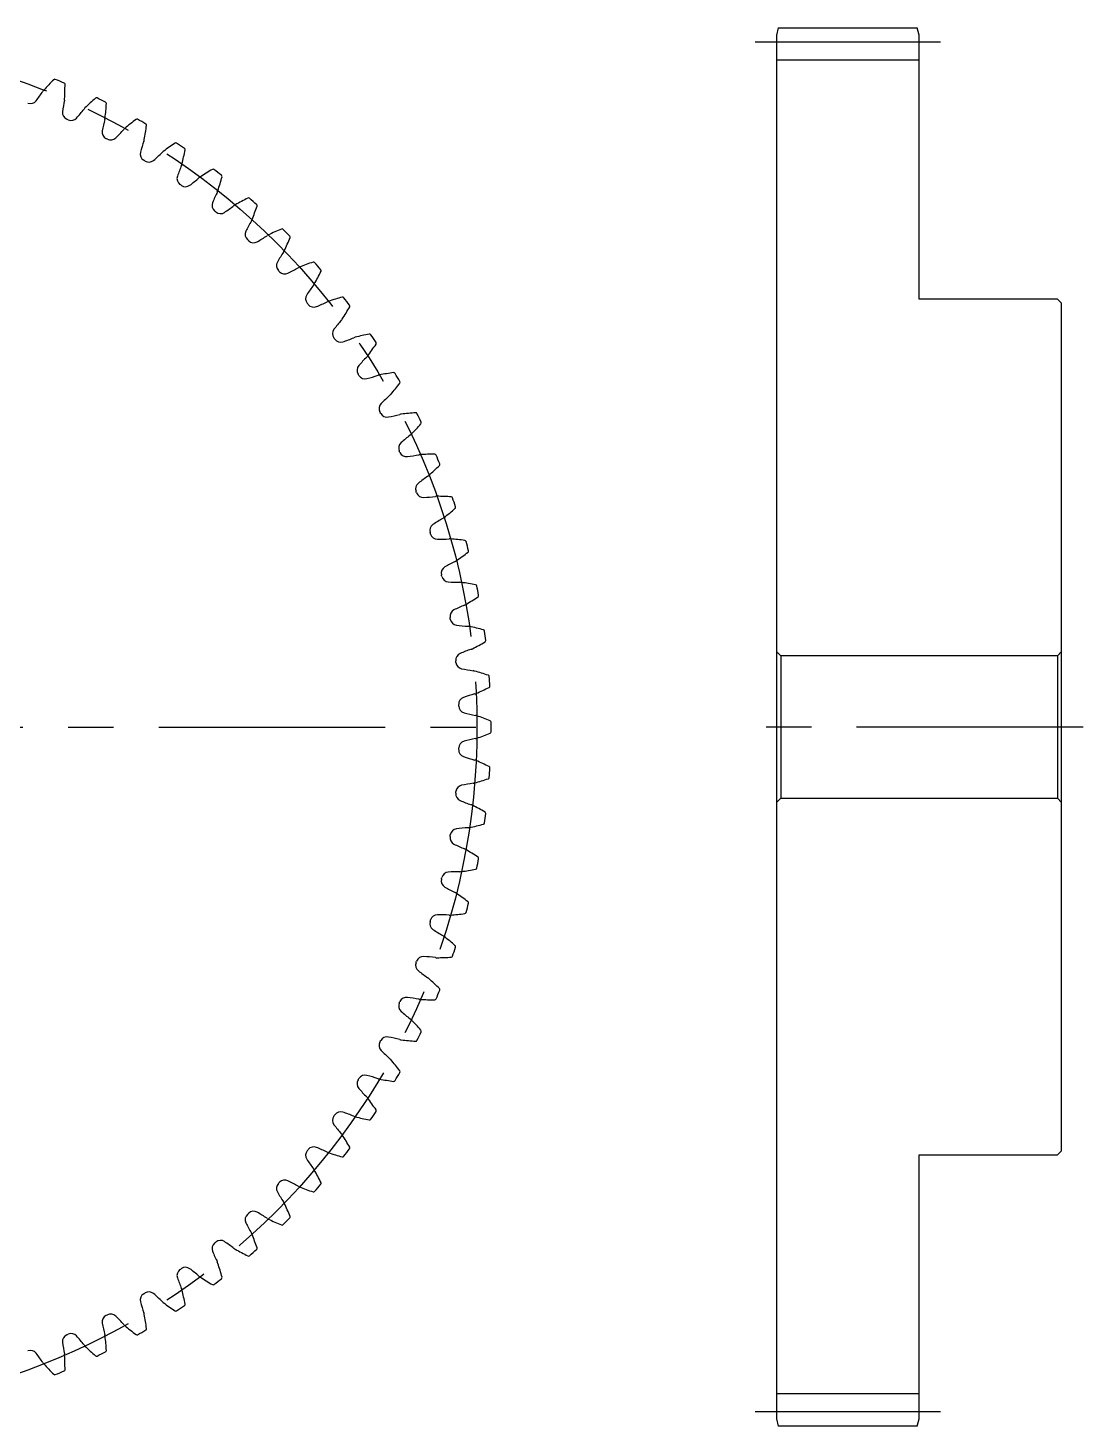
# Model space of a CAD drawing. Extents: x -2 to 140, y -8 to 110.
# Drawn here: x 65.5 to 139.5, y 10 to 108 of the extents above; entities that cross this region are included whole.
import ezdxf

# ---------------------------------------------------------------- set-up
doc = ezdxf.new("R2010")
doc.units = 0
doc.header["$LTSCALE"] = 0.5
doc.linetypes.add('CENTER', pattern=[50.8, 31.75, -6.35, 6.35, -6.35])
doc.layers.add('MSM_CENTER', color=1, linetype='CENTER')
doc.layers.add('MSM_CONTINUOUS', color=7, linetype='CONTINUOUS')

msp = doc.modelspace()

# ---------------------------------------------------------------- linework, layer by layer
at = {"layer": 'MSM_CENTER'}
for p, q in [((129.5, 107), (116.5, 107)), ((-1.5, 59), (99.5, 59)), ((139.5, 59), (116.5, 59)), ((129.5, 11), (116.5, 11))]:
    msp.add_line(p, q, dxfattribs=at)
msp.add_circle((49, 59), 48, dxfattribs=at)
at = {"layer": 'MSM_CONTINUOUS'}
for p, q in [((118.134, 108), (118, 107.5)), ((118.134, 108), (127.866, 108)), ((128, 107.5), (127.866, 108)), ((118, 107.5), (118, 10.5)), ((128, 89), (128, 107.5)), ((128, 105.75), (118, 105.75)), ((137.7, 89), (128, 89)), ((138, 88.7), (137.7, 89)), ((138, 29.3), (138, 88.7)), ((118.3, 64), (118, 64.3)), ((118.3, 64), (118.3, 54)), ((137.7, 64), (118.3, 64)), ((138, 64.3), (137.7, 64)), ((137.7, 64), (137.7, 54)), ((118, 53.7), (118.3, 54)), ((118.3, 54), (137.7, 54)), ((137.7, 54), (138, 53.7)), ((128, 10.5), (128, 29)), ((128, 29), (137.7, 29)), ((137.7, 29), (138, 29.3)), ((128, 12.25), (118, 12.25)), ((118, 10.5), (118.134, 10)), ((127.866, 10), (118.134, 10)), ((127.866, 10), (128, 10.5))]:
    msp.add_line(p, q, dxfattribs=at)
for centre, radius, start, end in [((78.612, 93.026), 16, 134.81963, 138.4375), ((67.405, 104.304), 0.1, 67.89041, 134.81963), ((49, 59), 49, 67.10957, 67.89043), ((68.021, 104.049), 0.1, 0.18035, 67.10903), ((52.121, 103.999), 16, 356.5625, 0.18037), ((54.382, 111.891), 14.769, 322.48156, 325.65557), ((67.262, 103.09), 0.831, 138.43743, 145.6555), ((82.594, 100.205), 14.769, 169.34443, 172.51844), ((67.262, 103.09), 0.831, 349.3445, 356.56258), ((80.774, 91.016), 16, 131.06963, 134.6875), ((70.329, 103.003), 0.1, 64.14044, 131.06963), ((49, 59), 49, 63.35957, 64.14043), ((65.7, 103.2), 0.5, 249.30253, 322.48158), ((68.446, 102.063), 0.5, 172.51841, 245.69756), ((57.83, 111.425), 14.769, 318.73156, 321.90557), ((70.107, 101.801), 0.831, 134.68743, 141.9055), ((55.057, 103.699), 16, 352.8125, 356.43037), ((70.926, 102.709), 0.1, 356.43037, 63.35903), ((49, 59), 46.75, 65.55245, 65.69755), ((68.555, 102.014), 0.5, 245.55245, 318.73157), ((85.217, 97.92), 14.769, 165.59443, 168.76844), ((70.107, 101.801), 0.831, 345.5945, 352.81258), ((72.861, 100.329), 0.831, 130.93742, 138.1555), ((82.8, 88.87), 16, 127.31963, 130.9375), ((73.161, 101.514), 0.1, 60.39044, 127.31963), ((49, 59), 49, 59.60957, 60.39043), ((57.968, 103.207), 16, 349.0625, 352.68037), ((73.738, 101.181), 0.1, 352.68036, 59.60903), ((71.221, 100.699), 0.5, 168.76841, 241.94756), ((49, 59), 46.75, 61.80245, 61.94755), ((71.326, 100.643), 0.5, 241.80245, 314.98157), ((61.24, 110.736), 14.769, 314.98156, 318.15557), ((87.685, 95.468), 14.769, 161.84443, 165.01844), ((72.861, 100.329), 0.831, 341.8445, 349.06257), ((73.9, 99.156), 0.5, 165.01841, 238.19756), ((64.597, 109.824), 14.769, 311.23156, 314.40557), ((75.513, 98.68), 0.831, 127.18742, 134.4055), ((84.682, 86.595), 16, 123.56963, 127.1875), ((75.89, 99.843), 0.1, 56.64044, 123.56963), ((49, 59), 49, 55.85957, 56.64043), ((60.84, 102.526), 16, 345.3125, 348.93037), ((76.444, 99.473), 0.1, 348.93035, 55.85957), ((49, 59), 46.75, 58.05245, 58.19755), ((74.002, 99.093), 0.5, 238.05245, 311.23158), ((89.987, 92.859), 14.769, 158.09443, 161.26844), ((75.513, 98.68), 0.831, 338.0945, 345.31257), ((86.41, 84.202), 16, 119.81963, 123.4375), ((78.503, 97.997), 0.1, 52.89044, 119.81963), ((49, 59), 49, 52.10957, 52.89043), ((76.473, 97.442), 0.5, 161.26841, 234.44756), ((49, 59), 46.75, 54.30245, 54.44755), ((67.888, 108.695), 14.769, 307.48156, 310.65557), ((78.051, 96.861), 0.831, 123.43743, 130.6555), ((63.661, 101.658), 16, 341.5625, 345.18037), ((79.032, 97.591), 0.1, 345.18036, 52.10957), ((76.571, 97.372), 0.5, 234.30245, 307.48157), ((92.114, 90.106), 14.769, 154.34443, 157.51844), ((78.051, 96.861), 0.831, 334.3445, 341.56257), ((87.978, 81.701), 16, 116.06963, 119.6875), ((80.991, 95.984), 0.1, 49.14044, 116.06963), ((49, 59), 49, 48.35957, 49.14043), ((78.929, 95.563), 0.5, 157.51841, 230.69756), ((49, 59), 46.75, 50.55245, 50.69755), ((79.021, 95.487), 0.5, 230.55245, 303.73157), ((71.098, 107.354), 14.769, 303.73156, 306.90557), ((80.465, 94.879), 0.831, 119.68742, 126.9055), ((66.42, 100.608), 16, 337.8125, 341.43037), ((81.492, 95.544), 0.1, 341.43035, 48.35957), ((94.056, 87.22), 14.769, 150.59443, 153.76844), ((80.465, 94.879), 0.831, 330.5945, 337.81257), ((81.256, 93.527), 0.5, 153.7684, 226.94756), ((49, 59), 46.75, 46.80245, 46.94755), ((74.213, 105.805), 14.769, 299.98156, 303.15557), ((82.745, 92.745), 0.831, 115.93743, 123.1555), ((89.379, 79.104), 16, 112.31963, 115.9375), ((83.341, 93.812), 0.1, 45.39044, 112.31963), ((49, 59), 49, 44.60957, 45.39043), ((69.104, 99.379), 16, 334.0625, 337.68037), ((83.812, 93.341), 0.1, 337.68035, 44.60957), ((81.343, 93.445), 0.5, 226.80245, 299.98157), ((95.805, 84.213), 14.769, 146.84443, 150.01844), ((82.745, 92.745), 0.831, 326.8445, 334.06257), ((83.445, 91.343), 0.5, 150.0184, 223.19756), ((77.22, 104.056), 14.769, 296.23156, 299.40557), ((84.879, 90.465), 0.831, 112.18743, 119.4055), ((90.608, 76.42), 16, 108.56963, 112.1875), ((85.544, 91.492), 0.1, 41.64044, 108.56963), ((49, 59), 49, 40.85957, 41.64043), ((49, 59), 46.75, 43.05245, 43.19755), ((83.527, 91.256), 0.5, 223.05245, 296.23157), ((71.701, 97.978), 16, 330.3125, 333.93037), ((85.984, 90.991), 0.1, 333.93034, 40.85957), ((85.487, 89.021), 0.5, 146.26841, 219.44756), ((97.354, 81.098), 14.769, 143.09443, 146.26844), ((84.879, 90.465), 0.831, 323.0945, 330.31257), ((49, 59), 46.75, 39.30245, 39.44755), ((85.563, 88.929), 0.5, 219.30245, 292.48157), ((80.106, 102.114), 14.769, 292.48156, 295.65557), ((86.861, 88.051), 0.831, 108.43743, 115.6555), ((91.658, 73.661), 16, 104.81963, 108.4375), ((74.202, 96.41), 16, 326.5625, 330.18037), ((87.591, 89.032), 0.1, 37.89044, 104.81963), ((49, 59), 49, 37.10957, 37.89043), ((87.997, 88.503), 0.1, 330.18034, 37.10957), ((98.695, 77.888), 14.769, 139.34443, 142.51844), ((86.861, 88.051), 0.831, 319.3445, 326.56258), ((87.372, 86.571), 0.5, 142.51844, 215.69756), ((49, 59), 46.75, 35.55245, 35.69755), ((82.859, 99.987), 14.769, 288.73156, 291.90557), ((88.68, 85.513), 0.831, 104.68742, 111.9055), ((92.526, 70.84), 16, 101.06963, 104.6875), ((89.473, 86.444), 0.1, 34.14043, 101.06963), ((49, 59), 49, 33.35957, 34.14043), ((87.442, 86.473), 0.5, 215.55245, 288.73157), ((76.595, 94.682), 16, 322.8125, 326.43037), ((89.843, 85.89), 0.1, 326.43034, 33.35957), ((89.093, 84.002), 0.5, 138.76844, 211.94756), ((99.824, 74.597), 14.769, 135.59443, 138.76844), ((88.68, 85.513), 0.831, 315.5945, 322.81257), ((49, 59), 46.75, 31.80245, 31.94755), ((89.156, 83.9), 0.5, 211.80245, 284.98157), ((85.468, 97.685), 14.769, 284.98156, 288.15557), ((90.329, 82.861), 0.831, 100.93743, 108.1555), ((93.207, 67.968), 16, 97.31963, 100.9375), ((91.181, 83.738), 0.1, 30.39043, 97.31963), ((49, 59), 49, 29.60957, 30.39043), ((78.87, 92.8), 16, 319.0625, 322.68037), ((91.514, 83.161), 0.1, 322.68034, 29.60957), ((90.643, 81.326), 0.5, 135.01841, 208.19756), ((100.736, 71.24), 14.769, 131.84443, 135.01844), ((90.329, 82.861), 0.831, 311.8445, 319.06258), ((49, 59), 46.75, 28.05245, 28.19755), ((90.699, 81.221), 0.5, 208.05245, 281.23157), ((87.92, 95.217), 14.769, 281.23156, 284.40557), ((91.801, 80.107), 0.831, 97.18742, 104.4055), ((93.699, 65.057), 16, 93.56963, 97.1875), ((92.709, 80.926), 0.1, 26.64043, 93.56963), ((49, 59), 49, 25.85957, 26.64043), ((93.003, 80.329), 0.1, 318.93034, 25.85957), ((101.425, 67.83), 14.769, 128.09443, 131.26844), ((91.801, 80.107), 0.831, 308.0945, 315.31257), ((81.016, 90.774), 16, 315.3125, 318.93037), ((92.014, 78.555), 0.5, 131.26841, 204.44756), ((49, 59), 46.75, 24.30245, 24.44755), ((92.063, 78.446), 0.5, 204.30245, 277.48156), ((90.205, 92.594), 14.769, 277.48156, 280.65557), ((93.09, 77.262), 0.831, 93.43743, 100.6555), ((93.999, 62.121), 16, 89.81963, 93.4375), ((94.049, 78.021), 0.1, 22.89043, 89.81963), ((49, 59), 49, 22.10957, 22.89043), ((94.304, 77.405), 0.1, 315.18034, 22.10957), ((101.891, 64.382), 14.769, 124.34443, 127.51844), ((93.09, 77.262), 0.831, 304.3445, 311.56258), ((83.026, 88.612), 16, 311.5625, 315.18037), ((93.2, 75.7), 0.5, 127.51841, 200.69757), ((49, 59), 46.75, 20.55245, 20.69755), ((93.243, 75.588), 0.5, 200.55245, 273.73157), ((92.314, 89.827), 14.769, 273.73156, 276.90557), ((94.19, 74.34), 0.831, 89.68743, 96.9055), ((94.107, 59.171), 16, 86.06963, 89.6875), ((95.197, 75.034), 0.1, 19.14043, 86.06963), ((49, 59), 49, 18.35957, 19.14043), ((102.129, 60.911), 14.769, 120.59443, 123.76844), ((94.19, 74.34), 0.831, 300.5945, 307.81258), ((84.89, 86.324), 16, 307.8125, 311.43037), ((95.411, 74.402), 0.1, 311.43034, 18.35957), ((94.198, 72.773), 0.5, 123.76841, 196.94757), ((49, 59), 46.75, 16.80245, 16.94755), ((94.233, 72.659), 0.5, 196.80245, 269.98157), ((94.237, 86.928), 14.769, 269.98156, 273.15557), ((95.096, 71.351), 0.831, 85.93743, 93.1555), ((94.021, 56.22), 16, 82.31963, 85.9375), ((96.146, 71.978), 0.1, 15.39043, 82.31963), ((49, 59), 49, 14.60957, 15.39043), ((102.141, 57.432), 14.769, 116.84443, 120.01844), ((95.096, 71.351), 0.831, 296.8445, 304.06258), ((86.6, 83.918), 16, 304.0625, 307.68037), ((96.319, 71.334), 0.1, 307.68034, 14.60957), ((95.002, 69.788), 0.5, 120.01841, 193.19757), ((49, 59), 46.75, 13.05245, 13.19755), ((95.029, 69.671), 0.5, 193.05245, 266.23157), ((95.967, 83.909), 14.769, 266.23156, 269.40557), ((95.805, 68.31), 0.831, 82.18743, 89.4055), ((93.743, 53.282), 16, 78.56963, 82.1875), ((96.894, 68.867), 0.1, 11.64043, 78.56963), ((49, 59), 49, 10.85957, 11.64043), ((88.149, 81.405), 16, 300.3125, 303.93037), ((97.024, 68.213), 0.1, 303.93034, 10.85957), ((95.609, 66.756), 0.5, 116.26841, 189.44757), ((49, 59), 46.75, 9.30245, 9.44755), ((101.924, 53.96), 14.769, 113.09443, 116.26844), ((95.805, 68.31), 0.831, 293.0945, 300.31257), ((95.629, 66.638), 0.5, 189.30245, 262.48157), ((97.496, 80.784), 14.769, 262.48156, 265.65557), ((96.314, 65.229), 0.831, 78.43743, 85.6555), ((93.273, 50.368), 16, 74.81963, 78.4375), ((97.437, 65.713), 0.1, 7.89043, 74.81963), ((49, 59), 49, 7.10957, 7.89043), ((89.531, 78.797), 16, 296.5625, 300.18037), ((97.524, 65.052), 0.1, 300.18034, 7.10957), ((96.017, 63.691), 0.5, 112.51841, 185.69757), ((101.481, 50.51), 14.769, 109.34443, 112.51844), ((96.314, 65.229), 0.831, 289.3445, 296.56258), ((49, 59), 46.75, 5.55245, 5.69755), ((96.028, 63.572), 0.5, 185.55245, 258.73157), ((98.817, 77.566), 14.769, 258.73156, 261.90557), ((96.62, 62.121), 0.831, 74.68743, 81.9055), ((92.614, 47.491), 16, 71.06963, 74.6875), ((90.739, 76.104), 16, 292.8125, 296.43037), ((97.772, 62.531), 0.1, 4.14043, 71.06963), ((97.816, 61.866), 0.1, 296.43033, 3.35957), ((49, 59), 49, 3.35957, 4.14043), ((96.223, 60.606), 0.5, 108.76841, 181.94757), ((100.814, 47.095), 14.769, 105.59443, 108.76844), ((96.62, 62.121), 0.831, 285.5945, 292.81258), ((49, 59), 46.75, 1.80245, 1.94755), ((96.227, 60.486), 0.5, 181.80245, 254.98157), ((99.924, 74.268), 14.769, 254.98156, 258.15557), ((96.722, 59), 0.831, 70.93743, 78.1555), ((91.768, 44.663), 16, 67.31963, 70.9375), ((97.899, 59.333), 0.1, 0.39043, 67.31963), ((49, 59), 49, 359.60957, 0.39043), ((96.227, 57.514), 0.5, 105.01841, 178.19757), ((99.924, 43.732), 14.769, 101.84443, 105.01844), ((96.722, 59), 0.831, 281.8445, 289.06258), ((91.768, 73.337), 16, 289.0625, 292.68037), ((97.899, 58.667), 0.1, 292.68033, 359.60957), ((49, 59), 46.75, 358.05245, 358.19755), ((96.223, 57.394), 0.5, 178.05245, 251.23157), ((100.814, 70.905), 14.769, 251.23156, 254.40557), ((96.62, 55.879), 0.831, 67.18743, 74.4055), ((90.739, 41.896), 16, 63.56963, 67.1875), ((97.816, 56.134), 0.1, 356.64043, 63.56963), ((49, 59), 49, 355.85957, 356.64043), ((96.028, 54.428), 0.5, 101.26841, 174.44757), ((98.817, 40.434), 14.769, 98.09443, 101.26844), ((96.62, 55.879), 0.831, 278.0945, 285.31258), ((92.614, 70.509), 16, 285.3125, 288.93037), ((97.772, 55.469), 0.1, 288.93033, 355.85957), ((96.017, 54.309), 0.5, 174.30245, 247.48156), ((49, 59), 46.75, 354.30245, 354.44755), ((101.481, 67.49), 14.769, 247.48156, 250.65557), ((96.314, 52.771), 0.831, 63.43743, 70.6555), ((89.531, 39.203), 16, 59.81963, 63.4375), ((49, 59), 49, 352.10957, 352.89043), ((97.524, 52.948), 0.1, 352.89043, 59.81963), ((97.496, 37.216), 14.769, 94.34443, 97.51844), ((96.314, 52.771), 0.831, 274.3445, 281.56258), ((93.273, 67.632), 16, 281.5625, 285.18037), ((97.437, 52.287), 0.1, 285.18034, 352.10957), ((95.609, 51.244), 0.5, 170.55245, 243.73157), ((49, 59), 46.75, 350.55245, 350.69755), ((95.629, 51.362), 0.5, 97.5184, 170.69757), ((101.924, 64.04), 14.769, 243.73156, 246.90557), ((95.805, 49.69), 0.831, 59.68743, 66.9055), ((88.149, 36.595), 16, 56.06963, 59.6875), ((93.743, 64.718), 16, 277.8125, 281.43037), ((96.894, 49.133), 0.1, 281.43034, 348.35903), ((49, 59), 49, 348.35957, 349.14043), ((97.024, 49.787), 0.1, 349.14043, 56.06963), ((95.002, 48.212), 0.5, 166.80245, 239.98157), ((49, 59), 46.75, 346.80245, 346.94755), ((95.029, 48.329), 0.5, 93.76841, 166.94757), ((95.967, 34.091), 14.769, 90.59443, 93.76844), ((95.805, 49.69), 0.831, 270.5945, 277.81257), ((102.141, 60.568), 14.769, 239.98156, 243.15557), ((95.096, 46.649), 0.831, 55.93743, 63.1555), ((86.6, 34.082), 16, 52.31963, 55.9375), ((49, 59), 49, 344.60957, 345.39043), ((96.319, 46.666), 0.1, 345.39043, 52.31963), ((94.198, 45.227), 0.5, 163.05245, 236.23157), ((49, 59), 46.75, 343.05245, 343.19755), ((94.233, 45.341), 0.5, 90.01841, 163.19758), ((94.237, 31.072), 14.769, 86.84443, 90.01844), ((95.096, 46.649), 0.831, 266.8445, 274.06257), ((94.021, 61.78), 16, 274.0625, 277.68037), ((96.146, 46.022), 0.1, 277.68034, 344.60903), ((102.129, 57.089), 14.769, 236.23156, 239.40557), ((94.19, 43.66), 0.831, 52.18743, 59.4055), ((84.89, 31.676), 16, 48.56963, 52.1875), ((49, 59), 49, 340.85957, 341.64043), ((95.411, 43.598), 0.1, 341.64043, 48.56963), ((93.2, 42.3), 0.5, 159.30245, 232.48157), ((49, 59), 46.75, 339.30245, 339.44755), ((93.243, 42.412), 0.5, 86.26841, 159.44757), ((92.314, 28.173), 14.769, 83.09443, 86.26844), ((94.19, 43.66), 0.831, 263.0945, 270.31258), ((94.107, 58.829), 16, 270.3125, 273.93037), ((95.197, 42.966), 0.1, 273.93034, 340.85903), ((101.891, 53.618), 14.769, 232.48156, 235.65557), ((93.09, 40.738), 0.831, 48.43743, 55.6555), ((83.026, 29.388), 16, 44.81963, 48.4375), ((49, 59), 49, 337.10957, 337.89043), ((94.304, 40.595), 0.1, 337.89043, 44.81963), ((92.014, 39.445), 0.5, 155.55245, 228.73156), ((49, 59), 46.75, 335.55245, 335.69755), ((92.063, 39.554), 0.5, 82.51844, 155.69758), ((90.205, 25.406), 14.769, 79.34443, 82.51844), ((93.09, 40.738), 0.831, 259.3445, 266.56258), ((93.999, 55.879), 16, 266.5625, 270.18037), ((94.049, 39.979), 0.1, 270.18034, 337.10903), ((101.425, 50.17), 14.769, 228.73156, 231.90557), ((91.801, 37.893), 0.831, 44.68743, 51.9055), ((81.016, 27.226), 16, 41.06963, 44.6875), ((90.699, 36.779), 0.5, 78.76841, 151.94758), ((87.92, 22.783), 14.769, 75.59443, 78.76844), ((49, 59), 49, 333.35957, 334.14043), ((93.003, 37.671), 0.1, 334.14043, 41.06963), ((90.643, 36.674), 0.5, 151.80245, 224.98156), ((49, 59), 46.75, 331.80245, 331.94755), ((100.736, 46.76), 14.769, 224.98156, 228.15557), ((91.801, 37.893), 0.831, 255.5945, 262.81257), ((93.699, 52.943), 16, 262.8125, 266.43037), ((92.709, 37.074), 0.1, 266.43034, 333.35903), ((90.329, 35.139), 0.831, 40.93743, 48.1555), ((78.87, 25.2), 16, 37.31963, 40.9375), ((49, 59), 46.75, 328.05245, 328.19755), ((89.156, 34.1), 0.5, 75.01844, 148.19758), ((85.468, 20.315), 14.769, 71.84443, 75.01844), ((90.329, 35.139), 0.831, 251.8445, 259.06257), ((93.207, 50.032), 16, 259.0625, 262.68037), ((49, 59), 49, 329.60957, 330.39043), ((91.514, 34.839), 0.1, 330.39043, 37.31963), ((89.093, 33.998), 0.5, 148.05245, 221.23156), ((99.824, 43.403), 14.769, 221.23156, 224.40557), ((91.181, 34.262), 0.1, 262.68034, 329.60903), ((88.68, 32.487), 0.831, 37.18743, 44.4055), ((76.595, 23.318), 16, 33.56963, 37.1875), ((87.372, 31.429), 0.5, 144.30245, 217.48156), ((49, 59), 46.75, 324.30245, 324.44755), ((87.442, 31.527), 0.5, 71.26844, 144.44758), ((82.859, 18.013), 14.769, 68.09443, 71.26844), ((88.68, 32.487), 0.831, 248.0945, 255.31257), ((92.526, 47.16), 16, 255.3125, 258.93037), ((89.473, 31.556), 0.1, 258.93034, 325.85957), ((49, 59), 49, 325.85957, 326.64043), ((89.843, 32.11), 0.1, 326.64043, 33.56963), ((98.695, 40.112), 14.769, 217.48156, 220.65557), ((86.861, 29.949), 0.831, 33.43743, 40.6555), ((74.202, 21.59), 16, 29.81963, 33.4375), ((85.563, 29.071), 0.5, 67.51844, 140.69758), ((80.106, 15.886), 14.769, 64.34443, 67.51844), ((49, 59), 49, 322.10957, 322.89043), ((87.997, 29.497), 0.1, 322.89043, 29.81963), ((85.487, 28.979), 0.5, 140.55253, 213.73156), ((97.354, 36.902), 14.769, 213.73156, 216.90557), ((49, 59), 46.75, 320.55245, 320.69755), ((86.861, 29.949), 0.831, 244.3445, 251.56257), ((91.658, 44.339), 16, 251.5625, 255.18037), ((87.591, 28.968), 0.1, 255.18034, 322.10903), ((84.879, 27.535), 0.831, 29.68743, 36.9055), ((71.701, 20.022), 16, 26.06963, 29.6875), ((83.445, 26.657), 0.5, 136.80253, 209.98156), ((49, 59), 46.75, 316.80245, 316.94755), ((83.527, 26.744), 0.5, 63.76844, 136.94758), ((77.22, 13.944), 14.769, 60.59443, 63.76844), ((84.879, 27.535), 0.831, 240.5945, 247.81257), ((90.608, 41.58), 16, 247.8125, 251.43037), ((49, 59), 49, 318.35957, 319.14043), ((85.984, 27.009), 0.1, 319.14043, 26.06963), ((95.805, 33.787), 14.769, 209.98156, 213.15557), ((82.745, 25.255), 0.831, 25.93743, 33.1555), ((69.104, 18.621), 16, 22.31963, 25.9375), ((85.544, 26.508), 0.1, 251.43034, 318.35903), ((81.256, 24.473), 0.5, 133.05245, 206.23156), ((49, 59), 46.75, 313.05245, 313.19755), ((81.343, 24.555), 0.5, 60.0184, 133.19758), ((74.213, 12.195), 14.769, 56.84443, 60.01844), ((82.745, 25.255), 0.831, 236.8445, 244.06257), ((89.379, 38.896), 16, 244.0625, 247.68037), ((49, 59), 49, 314.60957, 315.39043), ((83.812, 24.659), 0.1, 315.39043, 22.31963), ((94.056, 30.78), 14.769, 206.23156, 209.40557), ((80.465, 23.121), 0.831, 22.18743, 29.4055), ((83.341, 24.188), 0.1, 247.68034, 314.60957), ((78.929, 22.437), 0.5, 129.30245, 202.48156), ((49, 59), 46.75, 309.30245, 309.44755), ((79.021, 22.513), 0.5, 56.26841, 129.44758), ((71.098, 10.646), 14.769, 53.09443, 56.26844), ((66.42, 17.392), 16, 18.56963, 22.1875), ((92.114, 27.894), 14.769, 202.48156, 205.65557), ((80.465, 23.121), 0.831, 233.0945, 240.31257), ((87.978, 36.299), 16, 240.3125, 243.93037), ((80.991, 22.016), 0.1, 243.93034, 310.85957), ((49, 59), 49, 310.85957, 311.64043), ((81.492, 22.456), 0.1, 311.64043, 18.56963), ((76.473, 20.558), 0.5, 125.55245, 198.73157), ((49, 59), 46.75, 305.55245, 305.69755), ((76.571, 20.628), 0.5, 52.51841, 125.69758), ((67.888, 9.305), 14.769, 49.34443, 52.51844), ((78.051, 21.139), 0.831, 18.43743, 25.6555), ((63.661, 16.342), 16, 14.81963, 18.4375), ((89.987, 25.141), 14.769, 198.73156, 201.90557), ((75.513, 19.32), 0.831, 14.68743, 21.9055), ((78.051, 21.139), 0.831, 229.3445, 236.56257), ((86.41, 33.798), 16, 236.5625, 240.18037), ((78.503, 20.003), 0.1, 240.18034, 307.10957), ((49, 59), 49, 307.10957, 307.89043), ((79.032, 20.409), 0.1, 307.89043, 14.81963), ((73.9, 18.844), 0.5, 121.80245, 194.98157), ((87.685, 22.532), 14.769, 194.98156, 198.15557), ((49, 59), 46.75, 301.80245, 301.94755), ((74.002, 18.907), 0.5, 48.76844, 121.94758), ((64.597, 8.176), 14.769, 45.59443, 48.76844), ((75.513, 19.32), 0.831, 225.5945, 232.81257), ((84.682, 31.405), 16, 232.8125, 236.43037), ((60.84, 15.474), 16, 11.06963, 14.6875), ((71.221, 17.301), 0.5, 118.05245, 191.23157), ((49, 59), 46.75, 298.05245, 298.19755), ((71.326, 17.357), 0.5, 45.01844, 118.19758), ((61.24, 7.264), 14.769, 41.84443, 45.01844), ((72.861, 17.671), 0.831, 10.93743, 18.1555), ((57.968, 14.793), 16, 7.31963, 10.9375), ((75.89, 18.157), 0.1, 236.43033, 303.35957), ((49, 59), 49, 303.35957, 304.14043), ((76.444, 18.527), 0.1, 304.14043, 11.06963), ((85.217, 20.08), 14.769, 191.23156, 194.40557), ((72.861, 17.671), 0.831, 221.8445, 229.06257), ((82.8, 29.13), 16, 229.0625, 232.68037), ((49, 59), 49, 299.60957, 300.39043), ((73.738, 16.819), 0.1, 300.39043, 7.31963), ((68.446, 15.937), 0.5, 114.30245, 187.48157), ((82.594, 17.795), 14.769, 187.48156, 190.65557), ((49, 59), 46.75, 294.30245, 294.44755), ((68.555, 15.986), 0.5, 41.26841, 114.44758), ((57.83, 6.575), 14.769, 38.09443, 41.26844), ((70.107, 16.199), 0.831, 218.0945, 225.31257), ((70.107, 16.199), 0.831, 7.18743, 14.4055), ((55.057, 14.301), 16, 3.56963, 7.1875), ((73.161, 16.486), 0.1, 232.68033, 299.60903), ((65.7, 14.8), 0.5, 37.51841, 110.69751), ((54.382, 6.109), 14.769, 34.34443, 37.51844), ((67.262, 14.91), 0.831, 3.43743, 10.6555), ((52.121, 14.001), 16, 359.81963, 3.4375), ((80.774, 26.984), 16, 225.3125, 228.93037), ((70.329, 14.997), 0.1, 228.93033, 295.85957), ((49, 59), 49, 295.85957, 296.64043), ((70.926, 15.291), 0.1, 296.64043, 3.56963), ((67.262, 14.91), 0.831, 214.3445, 221.56257), ((78.612, 24.974), 16, 221.5625, 225.18037), ((49, 59), 49, 292.10957, 292.89043), ((68.021, 13.951), 0.1, 292.89043, 359.81963), ((67.405, 13.696), 0.1, 225.18033, 292.10957)]:
    msp.add_arc(centre, radius, start, end, dxfattribs=at)

doc.saveas('drawing.dxf')
